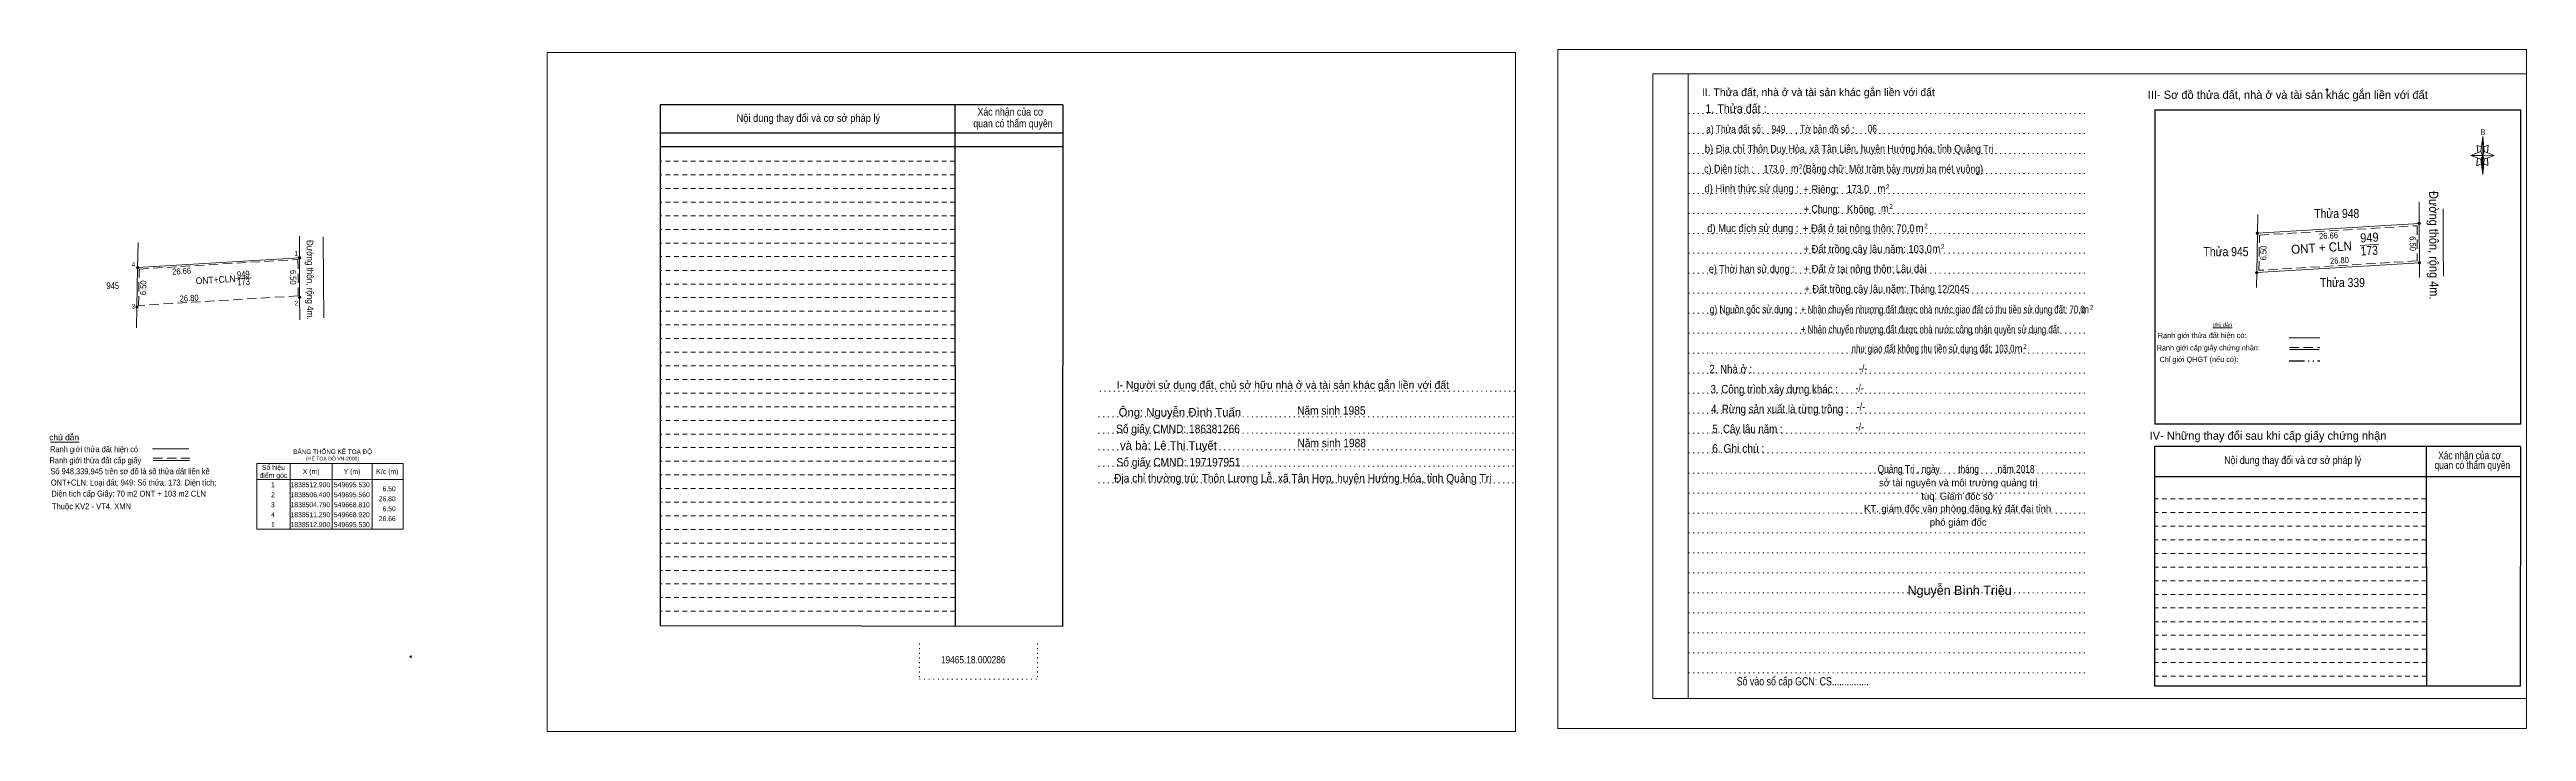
# Model space of a CAD drawing. Header units: metres. Extents: x 549654 to 550062, y 1838435 to 1838547.
import ezdxf
from ezdxf.enums import TextEntityAlignment as Align

# ---------------------------------------------------------------- set-up
doc = ezdxf.new("R2010")
doc.units = ezdxf.units.M
doc.header["$LTSCALE"] = 0.51
doc.header["$PDMODE"] = 32
doc.header["$PDSIZE"] = 0.255
for name, pattern in [('DASH_DOUBLE_DOT', [9.2, 5, -1.2, 0.3, -1.2, 0.3, -1.2]), ('DOTTED', [1.5, 0.3, -1.2]), ('MEDIUM_DASHED', [4.5, 3, -1.5]), ('SHORT_DASHED', [2.7, 1.5, -1.2])]:
    doc.linetypes.add(name, pattern=pattern)
for name, color, linetype, lineweight in [('1', 7, 'DOTTED', 13), ('10', 7, 'Continuous', 13), ('15', 7, 'Continuous', 13), ('17', 7, 'Continuous', 13), ('2', 7, 'SHORT_DASHED', 13), ('28', 7, 'Continuous', 25), ('55', 7, 'Continuous', 13), ('6', 7, 'Continuous', 13), ('63', 7, 'Continuous', 13), ('8', 7, 'Continuous', 13)]:
    doc.layers.add(name, color=color, linetype=linetype, lineweight=lineweight)
doc.layers.add('18', color=7, linetype='Continuous')
doc.layers.add('62', color=7, linetype='Continuous')

msp = doc.modelspace()

# ---------------------------------------------------------------- hatches: boundary and pattern name
at = {"layer": '10'}
for points in [[(550044.3, 1838518.57, 1), (550043.9, 1838518.57, 1)], [(550017.69, 1838516.96, 1), (550017.29, 1838516.96, 1)], [(550017.58, 1838510.46, 1), (550017.18, 1838510.46, 1)], [(550044.33, 1838512.07, 1), (550043.93, 1838512.07, 1)]]:
    msp.add_hatch(color=256, dxfattribs=at).paths.add_polyline_path(points)
at = {"layer": '63'}
for points in [[(549669.12, 1838511.29, 1), (549668.72, 1838511.29, 1)], [(549695.73, 1838512.9, 1), (549695.33, 1838512.9, 1)], [(549695.76, 1838506.4, 1), (549695.36, 1838506.4, 1)], [(549669.01, 1838504.79, 1), (549668.61, 1838504.79, 1)]]:
    msp.add_hatch(color=256, dxfattribs=at).paths.add_polyline_path(points)
at = {"layer": '8'}
for points in [[(550054.54, 1838532.9), (550054.8, 1838530.38), (550054.54, 1838529.73)], [(550054.54, 1838529.73), (550054.54, 1838526.61), (550054.23, 1838529.14)]]:
    msp.add_hatch(color=256, dxfattribs=at).paths.add_polyline_path(points)

# ---------------------------------------------------------------- linework, layer by layer
at = {"layer": '1', "linetype": 'Continuous'}
for p, q in [((549918.06, 1838543.17), (550061.74, 1838543.17)), ((549918.06, 1838543.17), (549918.06, 1838440.32)), ((550061.74, 1838543.17), (550061.74, 1838439.47)), ((549918.06, 1838440.32), (550061.74, 1838440.32))]:
    msp.add_line(p, q, dxfattribs=at)
at = {"layer": '1'}
for p, q in [((549923.89, 1838543.17), (549923.89, 1838440.32)), ((549923.89, 1838543.17), (549923.89, 1838440.32)), ((549923.94, 1838536.64), (549989.57, 1838536.64)), ((549923.94, 1838533.36), (549989.57, 1838533.36)), ((549923.94, 1838530.09), (549989.57, 1838530.09)), ((549923.94, 1838526.79), (549989.57, 1838526.79)), ((549923.94, 1838523.5), (549989.57, 1838523.5)), ((549923.94, 1838520.22), (549989.57, 1838520.22)), ((549923.94, 1838516.93), (549989.57, 1838516.93)), ((549923.94, 1838513.64), (549989.57, 1838513.64)), ((549923.94, 1838510.35), (549989.57, 1838510.35)), ((549923.94, 1838507.06), (549989.57, 1838507.06)), ((549923.94, 1838503.76), (549989.57, 1838503.76)), ((549923.94, 1838500.5), (549989.57, 1838500.5)), ((549923.94, 1838497.21), (549989.57, 1838497.21)), ((549923.94, 1838493.91), (549989.57, 1838493.91)), ((549827.15, 1838490.92), (549895.49, 1838490.92)), ((549923.94, 1838490.62), (549989.57, 1838490.62)), ((549826.92, 1838486.74), (549895.27, 1838486.74)), ((549923.94, 1838487.34), (549989.57, 1838487.34)), ((549826.92, 1838484.02), (549895.27, 1838484.02)), ((549826.92, 1838481.3), (549895.27, 1838481.3)), ((549923.94, 1838484.05), (549989.57, 1838484.05)), ((549826.92, 1838478.58), (549895.27, 1838478.58)), ((549923.94, 1838480.77), (549989.57, 1838480.77)), ((549923.94, 1838477.47), (549989.57, 1838477.47)), ((549826.92, 1838475.88), (549895.27, 1838475.88)), ((549923.94, 1838474.17), (549989.57, 1838474.17)), ((549923.94, 1838470.88), (549989.57, 1838470.88)), ((549923.94, 1838467.61), (549989.57, 1838467.61)), ((549923.94, 1838464.32), (549989.57, 1838464.32)), ((549923.94, 1838461.03), (549989.57, 1838461.03)), ((549923.94, 1838457.74), (549989.57, 1838457.74)), ((549923.94, 1838454.44), (549989.57, 1838454.44)), ((549797.47, 1838449.38), (549797.47, 1838443.55)), ((549816.87, 1838449.38), (549816.87, 1838443.55)), ((549923.94, 1838451.18), (549989.57, 1838451.18)), ((549923.94, 1838447.88), (549989.57, 1838447.88)), ((549923.94, 1838444.59), (549989.57, 1838444.59)), ((549797.47, 1838443.55), (549816.87, 1838443.55))]:
    msp.add_line(p, q, dxfattribs=at)
at = {"layer": '1', "linetype": 'Continuous'}
for points in [[(549736.24, 1838434.91), (549895.51, 1838434.91), (549895.51, 1838546.68), (549736.24, 1838546.68)], [(549736.24, 1838546.68), (549895.51, 1838546.68), (549895.51, 1838434.91), (549736.24, 1838434.91)], [(549736.24, 1838434.91), (549895.51, 1838434.91), (549895.51, 1838546.68), (549736.24, 1838546.68)], [(549902.46, 1838435.42), (550061.74, 1838435.42), (550061.74, 1838547.2), (549902.46, 1838547.2)], [(549923.89, 1838543.17), (550061.74, 1838543.17), (550061.74, 1838440.32), (549923.89, 1838440.32)]]:
    msp.add_lwpolyline(points, close=True, dxfattribs=at)
msp.add_lwpolyline([(549695.51, 1838516.39), (549695.53, 1838512.9), (549668.92, 1838511.29), (549669, 1838515.43)], dxfattribs=at)
at = {"layer": '1', "linetype": 'MEDIUM_DASHED'}
msp.add_lwpolyline([(549695.28, 1838512.63), (549695.31, 1838506.64), (549669.06, 1838505.06), (549669.17, 1838511.05)], close=True, dxfattribs=at)
at = {"layer": '10'}
for p, q in [((550044.1, 1838518.57), (550044.13, 1838512.07)), ((550048.03, 1838520.94), (550048.07, 1838514.6)), ((550017.38, 1838510.46), (550017.49, 1838516.96)), ((550034.37, 1838514.95), (550037.47, 1838515.12)), ((550048.07, 1838514.6), (550048.1, 1838509.9)), ((550017.32, 1838507.99), (550017.38, 1838510.46)), ((550044.13, 1838512.07), (550017.38, 1838510.46)), ((550044.13, 1838512.07), (550044.14, 1838509.65)), ((549668.73, 1838501.38), (549668.81, 1838504.79))]:
    msp.add_line(p, q, dxfattribs=at)
for points in [[(550044.08, 1838522.06), (550044.1, 1838518.57), (550017.49, 1838516.96), (550017.55, 1838520.03)], [(550044.09, 1838520.86), (550044.1, 1838518.57), (550017.49, 1838516.96)]]:
    msp.add_lwpolyline(points, dxfattribs=at)
at = {"layer": '10', "linetype": 'MEDIUM_DASHED'}
msp.add_lwpolyline([(550043.75, 1838518.19), (550043.78, 1838512.4), (550017.73, 1838510.84), (550017.84, 1838516.63)], close=True, dxfattribs=at)
at = {"layer": '10'}
for centre in [(550044.1, 1838518.57), (550017.49, 1838516.96), (550017.49, 1838516.96), (550017.38, 1838510.46), (550044.13, 1838512.07)]:
    msp.add_circle(centre, 0.2, dxfattribs=at)
at = {"layer": '15'}
for p, q in [((549699.45, 1838516.38), (549699.5, 1838508.93)), ((549668.81, 1838504.79), (549668.92, 1838511.29)), ((549695.53, 1838512.9), (549695.56, 1838506.4)), ((549695.56, 1838506.4), (549695.58, 1838502.68)), ((549699.5, 1838508.93), (549699.54, 1838503.03))]:
    msp.add_line(p, q, dxfattribs=at)
msp.add_lwpolyline([(549695.51, 1838516.47), (549695.53, 1838512.9), (549668.92, 1838511.29)], dxfattribs=at)
at = {"layer": '17'}
msp.add_line((549654.58, 1838482.57), (549659.32, 1838482.57), dxfattribs=at)
at = {"layer": '2', "linetype": 'Continuous', "lineweight": 25}
for p, q in [((549821.04, 1838538.11), (549754.86, 1838538.11)), ((549754.86, 1838538.11), (549754.86, 1838452.32)), ((549803.32, 1838538.11), (549803.34, 1838452.24)), ((549821.04, 1838533.42), (549754.95, 1838533.42)), ((549821.04, 1838531.17), (549754.95, 1838531.17))]:
    msp.add_line(p, q, dxfattribs=at)
at = {"layer": '2'}
for p, q in [((549803.32, 1838528.81), (549754.85, 1838528.81)), ((549803.32, 1838526.55), (549754.85, 1838526.55)), ((549803.32, 1838526.55), (549754.86, 1838526.55)), ((549803.32, 1838524.31), (549754.86, 1838524.31)), ((549803.32, 1838522.06), (549754.86, 1838522.06)), ((549803.32, 1838519.83), (549754.86, 1838519.83)), ((549803.32, 1838517.58), (549754.86, 1838517.58)), ((549803.32, 1838515.33), (549754.86, 1838515.33)), ((549803.33, 1838513.09), (549754.86, 1838513.09)), ((549803.33, 1838510.83), (549754.86, 1838510.83)), ((549803.33, 1838508.58), (549754.86, 1838508.58)), ((549803.33, 1838506.34), (549754.86, 1838506.34)), ((549803.33, 1838504.1), (549754.86, 1838504.1)), ((549803.33, 1838501.87), (549754.86, 1838501.87)), ((549803.33, 1838499.61), (549754.86, 1838499.61)), ((549803.33, 1838497.37), (549754.86, 1838497.37)), ((549803.33, 1838495.12), (549754.86, 1838495.12)), ((549803.33, 1838492.87), (549754.86, 1838492.87)), ((549803.33, 1838490.62), (549754.86, 1838490.62)), ((549803.33, 1838488.38), (549754.86, 1838488.38)), ((549803.33, 1838486.14), (549754.86, 1838486.14)), ((549803.33, 1838483.88), (549754.86, 1838483.88)), ((549803.34, 1838481.65), (549754.86, 1838481.65)), ((549803.34, 1838479.4), (549754.86, 1838479.4)), ((549803.34, 1838477.15), (549754.86, 1838477.15)), ((549803.34, 1838474.9), (549754.86, 1838474.9)), ((549803.34, 1838472.66), (549754.86, 1838472.66)), ((549803.34, 1838470.43), (549754.86, 1838470.43)), ((550045.26, 1838470.96), (550000.57, 1838470.96)), ((549803.34, 1838468.18), (549754.86, 1838468.18)), ((549803.34, 1838465.92), (549754.86, 1838465.92)), ((550045.26, 1838468.71), (550000.57, 1838468.71)), ((550045.26, 1838466.47), (550000.57, 1838466.47)), ((549803.34, 1838463.67), (549754.86, 1838463.67)), ((549803.34, 1838461.43), (549754.86, 1838461.43)), ((550045.26, 1838464.22), (550000.57, 1838464.22)), ((550045.29, 1838461.98), (550000.57, 1838461.98)), ((549803.34, 1838459.2), (549754.86, 1838459.2)), ((549803.34, 1838456.95), (549754.86, 1838456.95)), ((550045.29, 1838459.72), (550000.57, 1838459.72)), ((550045.29, 1838457.49), (550000.57, 1838457.49)), ((549803.34, 1838454.71), (549754.86, 1838454.71)), ((550045.29, 1838455.25), (550000.57, 1838455.25)), ((550045.29, 1838452.99), (550000.57, 1838452.99)), ((550045.31, 1838450.75), (550000.57, 1838450.75)), ((550045.31, 1838448.49), (550000.57, 1838448.49)), ((550045.31, 1838446.26), (550000.57, 1838446.26)), ((550045.31, 1838444.02), (550000.57, 1838444.02))]:
    msp.add_line(p, q, dxfattribs=at)
at = {"layer": '2', "linetype": 'Continuous', "lineweight": 25}
msp.add_lwpolyline([(549821.04, 1838538.11), (549821.02, 1838452.22), (549754.86, 1838452.32)], dxfattribs=at)
at = {"layer": '28'}
for p, q in [((550000.65, 1838537.23), (550000.65, 1838485.49)), ((550060.8, 1838485.49), (550000.65, 1838485.49)), ((550045.26, 1838481.85), (550045.31, 1838442.36)), ((550060.75, 1838481.85), (550060.72, 1838442.36)), ((550060.75, 1838476.84), (550000.57, 1838476.84)), ((550060.72, 1838442.36), (550000.57, 1838442.36))]:
    msp.add_line(p, q, dxfattribs=at)
at = {"layer": '28', "linetype": 'SHORT_DASHED', "lineweight": 13}
msp.add_line((550045.26, 1838473.21), (550000.57, 1838473.21), dxfattribs=at)
at = {"layer": '28'}
for points in [[(550060.8, 1838485.49), (550060.8, 1838537.23), (550000.65, 1838537.23)], [(550060.75, 1838481.85), (550000.57, 1838481.85), (550000.57, 1838442.36)]]:
    msp.add_lwpolyline(points, dxfattribs=at)
msp.add_point((550028.94, 1838540.57), dxfattribs=at)
at = {"layer": '55'}
for p, q in [((550010.17, 1838501.39), (550013.32, 1838501.38)), ((550022.74, 1838499.71), (550027.78, 1838499.71)), ((550022.77, 1838497.78), (550027.63, 1838497.78)), ((550022.77, 1838497.78), (550027.63, 1838497.78))]:
    msp.add_line(p, q, dxfattribs=at)
at = {"layer": '55', "linetype": 'MEDIUM_DASHED'}
msp.add_line((550022.77, 1838498.12), (550027.74, 1838498.12), dxfattribs=at)
at = {"layer": '55', "linetype": 'DASH_DOUBLE_DOT', "lineweight": 25}
msp.add_line((550022.7, 1838495.92), (550027.75, 1838495.92), dxfattribs=at)
at = {"layer": '6'}
for p, q in [((549671.38, 1838481.43), (549677.36, 1838481.43)), ((549671.46, 1838479.51), (549677.46, 1838479.51))]:
    msp.add_line(p, q, dxfattribs=at)
at = {"layer": '6', "linetype": 'MEDIUM_DASHED'}
msp.add_line((549671.46, 1838479.91), (549677.5, 1838479.91), dxfattribs=at)
at = {"layer": '6'}
msp.add_point((549713.82, 1838447.23), dxfattribs=at)
at = {"layer": '63'}
for p, q in [((549685.05, 1838509.47), (549687.59, 1838509.61)), ((549694, 1838479.04), (549694, 1838468.22)), ((549700.9, 1838479.04), (549700.9, 1838468.22)), ((549707.46, 1838479.04), (549707.46, 1838468.22)), ((549688.49, 1838476.42), (549712.58, 1838476.42))]:
    msp.add_line(p, q, dxfattribs=at)
msp.add_lwpolyline([(549688.49, 1838479.04), (549712.58, 1838479.04), (549712.58, 1838468.22), (549688.49, 1838468.22)], close=True, dxfattribs=at)
for centre in [(549668.92, 1838511.29), (549668.92, 1838511.29), (549695.53, 1838512.9), (549695.56, 1838506.4), (549668.81, 1838504.79)]:
    msp.add_circle(centre, 0.2, dxfattribs=at)
at = {"layer": '8'}
for p, q in [((550054.23, 1838530.38), (550054.54, 1838532.9)), ((550054.8, 1838530.38), (550056.42, 1838529.73)), ((550054.23, 1838529.14), (550052.59, 1838529.73)), ((550054.8, 1838529.14), (550054.54, 1838526.61)), ((550055.39, 1838528.11), (550054.74, 1838528.36)), ((550055.32, 1838529.34), (550055.39, 1838528.11))]:
    msp.add_line(p, q, dxfattribs=at)
for points in [[(550054.54, 1838529.73), (550054.23, 1838530.38), (550052.59, 1838529.73)], [(550054.36, 1838531.15), (550053.64, 1838531.41), (550053.76, 1838530.18)], [(550054.74, 1838531.15), (550055.45, 1838531.47), (550055.32, 1838530.18)], [(550053.71, 1838529.34), (550053.58, 1838528.04), (550054.29, 1838528.36)], [(550054.54, 1838529.73), (550054.8, 1838529.14), (550056.42, 1838529.73)]]:
    msp.add_lwpolyline(points, dxfattribs=at)
for points in [[(550054.54, 1838529.73), (550052.59, 1838529.73), (550054.23, 1838530.38), (550054.8, 1838529.14), (550056.42, 1838529.73), (550054.54, 1838529.79)], [(550054.54, 1838532.9), (550054.8, 1838530.38), (550054.54, 1838529.73)], [(550054.54, 1838529.73), (550054.54, 1838526.61), (550054.23, 1838529.14)]]:
    msp.add_lwpolyline(points, close=True, dxfattribs=at)

# ---------------------------------------------------------------- texts
at = {"layer": '1'}
for s, height, width, p in [('BẢNG THỐNG KÊ TOẠ ĐỘ ', 0.7544, 0.95, (549694.51, 1838480.61)), ('(HỆ TOẠ ĐỘ VN-2000)', 0.6101, 0.9, (549696.62, 1838479.54))]:
    msp.add_text(s, height=height, dxfattribs=dict(at, width=width)).set_placement(p)
at = {"layer": '10'}
for s, height, rotation, width, p in [('Đường thôn, rộng 4m.', 1.5, 270.281, 0.9, (550045.7723, 1838514.9637)), ('6.50', 0.9997, 89.03, 0.85, (550018.9891, 1838513.6815)), ('ONT + CLN', 1.5, 3.444, 0.95, (550028.0799, 1838513.8291)), ('26.66', 0.9995, 3.462, 0.9, (550029.2148, 1838516.0492)), ('949', 1.5, 3.444, 0.9, (550035.9549, 1838515.4988)), ('173', 1.5, 3.444, 0.85, (550035.9249, 1838513.347)), ('6.50', 1, 270.264, 0.85, (550042.5552, 1838515.2323)), ('26.80', 1, 3.444, 0.9, (550031.015, 1838511.9794))]:
    msp.add_text(s, height=height, rotation=rotation, dxfattribs=dict(at, width=width)).set_placement(p, align=Align.CENTER)
at = {"layer": '10', "width": 0.85}
for s, p in [('Thửa 948', (550030.545, 1838519.45)), ('Thửa 339', (550031.47, 1838508.09))]:
    msp.add_text(s, height=1.5, dxfattribs=at).set_placement(p, align=Align.CENTER)
msp.add_text('Thửa 945', height=1.5, dxfattribs=at).set_placement((550016.03, 1838513.17), align=Align.RIGHT)
at = {"layer": '18'}
for s, height, p in [('II. Thửa đất, nhà ở và tài sản khác gắn liền với đất', 1.28, (549945.3, 1838539.52)), ('sở tài nguyên và môi trường quảng trị', 1.163, (549968.315, 1838475.29)), ('tuq. Giám đốc sở', 1.163, (549968.2, 1838473.07)), ('KT. giám đốc văn phòng đăng ký đất đai tỉnh', 1.163, (549968.195, 1838471.02)), ('phó giám đốc', 1.163, (549968.285, 1838468.8)), ('Nguyễn Bình Triệu', 1.536, (549968.535, 1838457.39))]:
    msp.add_text(s, height=height, dxfattribs=at).set_placement(p, align=Align.CENTER)
for s, height, width, p in [('1. Thửa đất :', 1.458, 0.9, (549931.75, 1838536.73)), ('a) Thửa đất số:              , Tờ bản đồ số : ', 1.281, 0.8, (549939.22, 1838533.44)), ('949', 1.28, 0.8, (549938.745, 1838533.45)), ('06', 1.28, 0.8, (549954.165, 1838533.52)), ('b) Địa chỉ : ', 1.281, 0.9, (549930.53, 1838530.21)), ('Thôn Duy Hòa, xã Tân Liên, huyện Hướng hóa, tỉnh Quảng Trị', 1.28, 0.85, (549953.9, 1838530.21)), ('c) Diện tích :                                                   ', 1.281, 0.85, (549940.915, 1838526.94)), ('173,0', 1.28, 0.8, (549938.025, 1838526.91)), (' m', 1.281, 0.85, (549941.21, 1838526.97)), ('2', 0.7762, 0.75, (549942.37, 1838527.52)), ('(Bằng chữ: Một trăm bảy mươi ba mét vuông)', 1.28, 0.85, (549957.56, 1838526.92)), ('d) Hình thức sử dụng :', 1.281, 0.9, (549934.33, 1838523.68)), ('+ Riêng: ', 1.281, 0.9, (549945.935, 1838523.55)), ('173,0', 1.28, 0.85, (549951.81, 1838523.59)), (' m', 1.281, 0.9, (549955.445, 1838523.66)), ('2', 0.776, 0.8, (549956.7, 1838524.21)), ('đ) Mục đích sử dụng :', 1.281, 0.9, (549934.525, 1838517.14)), ('+ Đất ở tại nông thôn: 70,0', 1.28, 0.9, (549951.945, 1838517.11)), ('       + Chung:', 1.281, 0.85, (549944.465, 1838520.3)), ('Không', 1.281, 0.9, (549952.24, 1838520.26)), (' m', 1.281, 0.9, (549956.015, 1838520.38)), ('2', 0.776, 0.8, (549957.26, 1838520.95)), (' m', 1.281, 0.9, (549961.74, 1838517.17)), ('2', 0.776, 0.8, (549962.995, 1838517.74)), ('+ Đất trồng cây lâu năm: 103,0', 1.28, 0.9, (549953.41, 1838513.72)), (' m', 1.281, 0.9, (549964.5, 1838513.77)), ('2', 0.776, 0.8, (549965.755, 1838514.34)), ('e) Thời hạn sử dụng :', 1.281, 0.85, (549934.335, 1838510.44)), ('+ Đất ở tại nông thôn: ', 1.28, 0.9, (549950.535, 1838510.45)), ('+ Đất trồng cây lâu năm: ', 1.28, 0.9, (549951.6, 1838507.14)), ('g) Nguồn gốc sử dụng :', 1.281, 0.8, (549934.64, 1838503.78)), ('+ Nhận chuyển nhượng đất được nhà nước giao đất có thu tiền sử dụng đất: 70,0', 1.28, 0.75, (549965.755, 1838503.76)), ('+ Nhận chuyển nhượng đất được nhà nước công nhận quyền sử dụng đất', 1.28, 0.75, (549963.675, 1838500.48)), (' m', 1.281, 0.9, (549988.96, 1838503.77)), ('2', 0.776, 0.8, (549990.215, 1838504.34)), ('như giao đất không thu tiền sử dụng đất: 103,0', 1.28, 0.75, (549964.16, 1838497.31)), (' m', 1.281, 0.9, (549978.01, 1838497.32)), ('2', 0.776, 0.8, (549979.265, 1838497.89)), ('2. Nhà ở :', 1.397, 0.85, (549930.9, 1838493.88)), ('3. Công trình xây dựng khác :', 1.397, 0.85, (549938.035, 1838490.58)), ('4. Rừng sản xuất là rừng trồng :', 1.397, 0.85, (549938.96, 1838487.32)), ('5. Cây lâu năm :', 1.397, 0.85, (549933.63, 1838484.04)), ('6. Ghi chú :', 1.397, 0.9, (549932.125, 1838480.82)), ('Quảng Trị , ngày        tháng        năm 2018', 1.28, 0.8, (549967.95, 1838477.49)), ('19465.18.000286', 1.2, 0.85, (549806.32, 1838446.13)), ('Số vào sổ cấp GCN: CS...............', 1.357, 0.8, (549942.72, 1838442.5))]:
    msp.add_text(s, height=height, dxfattribs=dict(at, width=width)).set_placement(p, align=Align.CENTER)
at = {"layer": '2'}
for s, width, p in [('Nội dung thay đổi và cơ sở pháp lý', 0.9, (549779.21, 1838535.28)), ('Nội dung thay đổi và cơ sở pháp lý', 0.9, (549779.21, 1838535.28)), (' quan có thẩm quyền', 0.85, (549812.66, 1838534.39)), (' quan có thẩm quyền', 0.85, (549812.66, 1838534.39)), ('Xác nhận của cơ', 0.85, (549812.465, 1838536.31)), ('Xác nhận của cơ', 0.85, (549812.465, 1838536.31))]:
    msp.add_text(s, height=1.266, dxfattribs=dict(at, width=width)).set_placement(p, align=Align.CENTER)
at = {"layer": '28'}
for s, height, p in [('III- Sơ đồ thửa đất, nhà ở và tài sản khác gắn liền với đất', 1.357, (550022.49, 1838539.07)), ('I- Người sử dụng đất, chủ sở hữu nhà ở và tài sản khác gắn liền với đất', 1.28, (549857.235, 1838491.33)), ('Ông: Nguyễn Đình Tuấn', 1.39, (549840.305, 1838486.78)), ('và bà: Lê Thị Tuyết', 1.39, (549838.42, 1838481.32)), ('IV- Những thay đổi sau khi cấp giấy chứng nhận', 1.357, (550019.245, 1838482.94))]:
    msp.add_text(s, height=height, dxfattribs=at).set_placement(p, align=Align.CENTER)
for s, height, width, p in [('-/-', 1.281, 0.85, (549952.665, 1838494.07)), ('-/-', 1.281, 0.85, (549952.085, 1838490.83)), ('Số giấy CMND: 186381266', 1.39, 0.9, (549839.995, 1838484.05)), ('Năm sinh 1985', 1.39, 0.9, (549865.21, 1838487.07)), ('-/-', 1.281, 0.85, (549952.115, 1838484.4)), ('-/-', 1.281, 0.85, (549952.295, 1838487.77)), ('Năm sinh 1988', 1.39, 0.9, (549865.27, 1838481.71)), ('Xác nhận của cơ', 1.281, 0.8, (550052.4, 1838479.74)), ('Địa chỉ thường trú: Thôn Lương Lễ, xã Tân Hợp, huyện Hướng Hóa, tỉnh Quảng Trị', 1.39, 0.9, (549860.51, 1838475.92)), ('Số giấy CMND: 197197951', 1.39, 0.9, (549840.07, 1838478.56)), ('Nội dung thay đổi và cơ sở pháp lý', 1.281, 0.85, (550023.3, 1838478.95)), (' quan có thẩm quyền', 1.281, 0.8, (550052.65, 1838478.14))]:
    msp.add_text(s, height=height, dxfattribs=dict(at, width=width)).set_placement(p, align=Align.CENTER)
at = {"layer": '55'}
msp.add_text('chú dẫn :', height=0.6458, rotation=359.976, dxfattribs=at).set_placement((550011.9699, 1838501.5591), align=Align.CENTER)
at = {"layer": '55', "width": 0.9}
for s, height, p in [('Ranh giới cấp giấy chứng nhận:', 0.8682, (550009.419, 1838497.6559)), ('Ranh giới thửa đất hiện có:', 0.877, (550008.414, 1838499.6836)), ('Chỉ giới QHGT (nếu có):', 0.8732, (550007.879, 1838495.7426))]:
    msp.add_text(s, height=height, rotation=0.127, dxfattribs=at).set_placement(p, align=Align.CENTER)
at = {"layer": '6'}
for s, height, width, p in [('chú dẫn', 0.9841, 1.05, (549654.37, 1838482.85)), ('Ranh giới thửa đất hiện có ', 0.9841, 0.9, (549654.51, 1838480.9)), ('Ranh giới thửa đất cấp giấy', 0.9841, 0.9, (549654.43, 1838479.06)), ('Số 948,339,945 trên sơ đồ là số thửa đất liền kề', 0.9881, 0.85, (549654.58, 1838477.26)), ('ONT+CLN: Loại đất; 949: Số thửa; 173: Diện tích;', 0.9881, 0.9, (549654.64, 1838475.41)), ('Diện tích cấp Giấy: 70 m2 ONT + 103 m2 CLN', 0.99, 0.9, (549654.72, 1838473.58)), ('Thuộc KV2 - VT4. XMN ', 0.98, 0.95, (549654.82, 1838471.5))]:
    msp.add_text(s, height=height, dxfattribs=dict(at, width=width)).set_placement(p)
at = {"layer": '62'}
for s, width, p in [('Lâu dài', 0.9, (549960.55, 1838510.47)), ('Tháng 12/2045', 0.85, (549965.23, 1838507.15))]:
    msp.add_text(s, height=1.28, dxfattribs=dict(at, width=width)).set_placement(p, align=Align.CENTER)
at = {"layer": '63'}
for s, height, width, p in [(' 1', 0.75, 0.9, (549695.28, 1838513.27)), (' 4', 0.75, 0.95, (549668.53, 1838511.46)), ('945', 1.1, 0.85, (549665.87, 1838507.76)), (' 2', 0.75, 0.9, (549695.32, 1838505.06)), (' 3', 0.75, 0.95, (549668.5, 1838504.54)), ('26.80', 0.82, 0.85, (549711.35, 1838472.83)), ('6.50', 0.82, 0.85, (549711.36, 1838474.47)), ('26.66', 0.82, 0.85, (549711.36, 1838469.55)), ('6.50', 0.82, 0.85, (549711.36, 1838471.18))]:
    msp.add_text(s, height=height, dxfattribs=dict(at, width=width)).set_placement(p, align=Align.RIGHT)
for s, height, rotation, width, p in [('Đường thôn, rộng 4m.', 1.1, 270.281, 0.9, (549696.731, 1838509.2927)), ('26.66', 1, 3.462, 0.9, (549676.1698, 1838510.2095)), ('ONT+CLN', 1.1, 3.444, 0.95, (549681.772, 1838508.7381)), ('949', 1.1, 3.444, 0.85, (549686.327, 1838509.6248)), ('173', 1.1, 3.444, 0.85, (549686.352, 1838508.4133)), ('6.50', 1, 270.264, 0.85, (549693.9852, 1838509.6923)), ('6.50', 1, 89.03, 0.85, (549670.3291, 1838507.9615)), ('26.80', 1, 3.444, 0.9, (549677.405, 1838505.7694))]:
    msp.add_text(s, height=height, rotation=rotation, dxfattribs=dict(at, width=width)).set_placement(p, align=Align.CENTER)
for s, width, p in [('điểm góc', 0.9, (549691.245, 1838476.67)), ('Số hiệu', 0.85, (549691.245, 1838477.98)), ('X (m)', 0.95, (549697.45, 1838477.32)), ('Y (m)', 0.95, (549704.17, 1838477.32)), ('K/c (m)', 0.95, (549709.98, 1838477.32)), (' 2', 0.85, (549691.02, 1838473.49)), (' 1', 0.75, (549691.015, 1838475.13)), ('1838512.900', 0.85, (549697.315, 1838475.13)), ('1838506.400', 0.85, (549697.315, 1838473.49)), ('549695.530', 0.85, (549704.14, 1838475.13)), ('549695.560', 0.85, (549704.14, 1838473.49)), (' 3', 0.8, (549691, 1838471.84)), (' 4', 0.85, (549691.02, 1838470.2)), (' 1', 0.75, (549691.015, 1838468.56)), ('1838504.790', 0.85, (549697.315, 1838471.84)), ('1838511.290', 0.85, (549697.315, 1838470.2)), ('1838512.900', 0.85, (549697.315, 1838468.56)), ('549668.810', 0.85, (549704.14, 1838471.84)), ('549668.920', 0.85, (549704.14, 1838470.2)), ('549695.530', 0.85, (549704.14, 1838468.56))]:
    msp.add_text(s, height=0.82, dxfattribs=dict(at, width=width)).set_placement(p, align=Align.CENTER)
at = {"layer": '8', "width": 0.8}
msp.add_text('B', height=0.8926, dxfattribs=at).set_placement((550054.59, 1838533.16), align=Align.CENTER)

doc.saveas('drawing.dxf')
